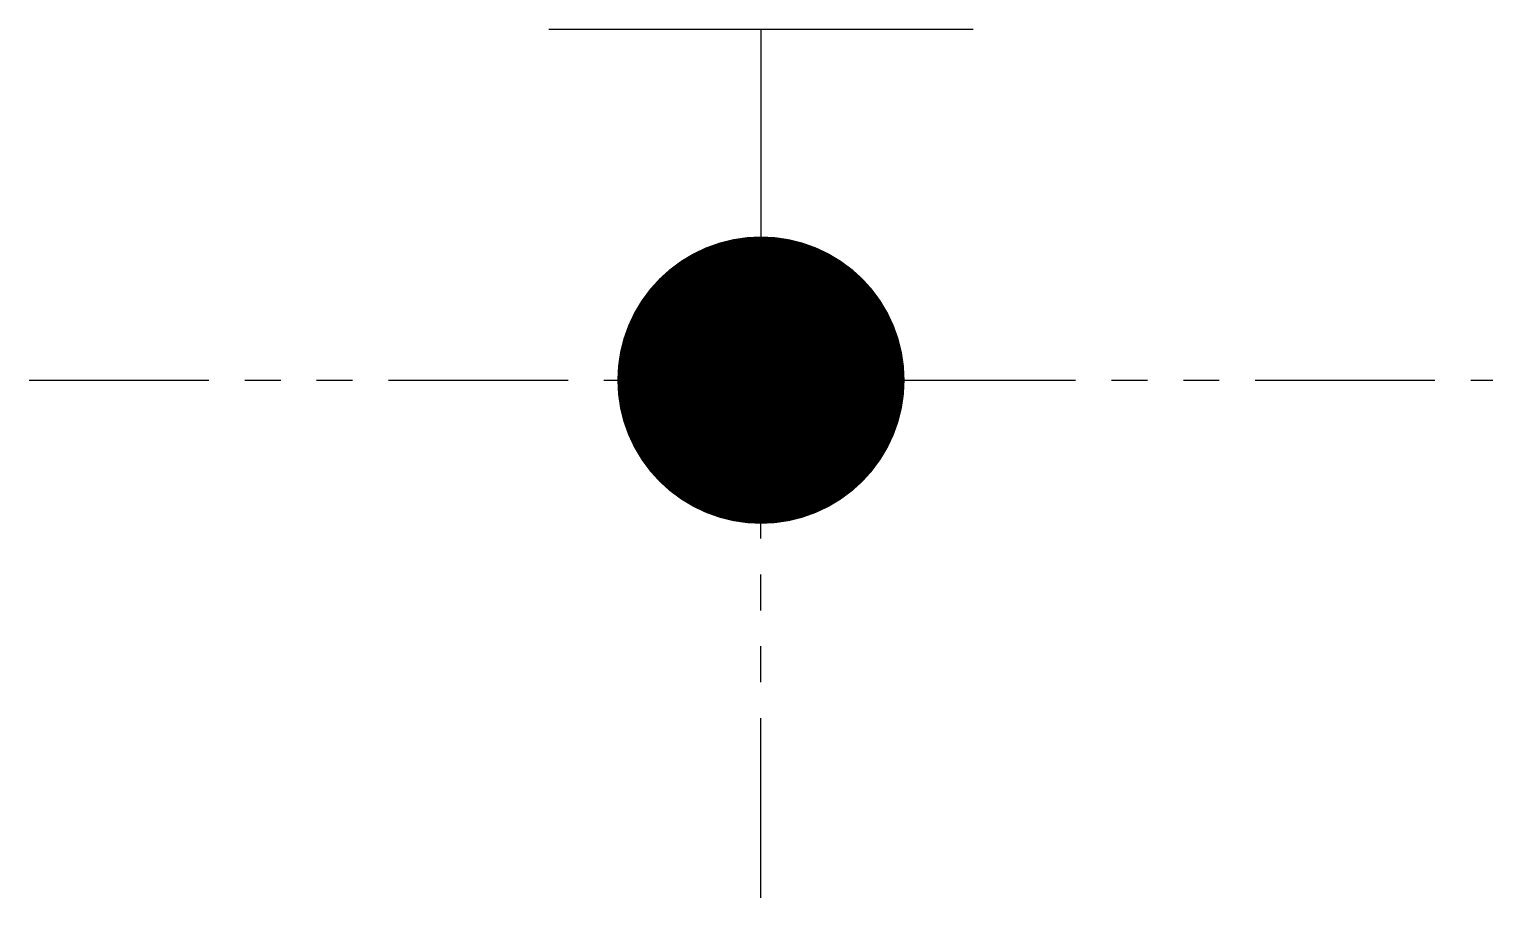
# Model space of a CAD drawing. Extents: x -20768.5 to -20743, y -11613.6 to -11598.5.
import ezdxf

# ---------------------------------------------------------------- set-up
doc = ezdxf.new("R2010")
doc.units = 0
doc.header["$MEASUREMENT"] = 0
doc.linetypes.add('PHANTOM2', pattern=[1.25, 0.625, -0.125, 0.125, -0.125, 0.125, -0.125])
doc.layers.get('0').update_dxf_attribs({"color": 3, "linetype": 'CONTINUOUS'})

msp = doc.modelspace()

# ---------------------------------------------------------------- linework, layer by layer
at = {"color": 2}
for p, q in [((-20759.454, -11598.451), (-20752.071, -11598.451)), ((-20755.763, -11598.451), (-20755.763, -11602.77))]:
    msp.add_line(p, q, dxfattribs=at)
at = {"color": 1, "linetype": 'PHANTOM2', "ltscale": 5}
for p, q in [((-20768.495, -11604.557), (-20758.236, -11604.557)), ((-20753.412, -11604.557), (-20743.03, -11604.557)), ((-20755.763, -11613.564), (-20755.763, -11606.93))]:
    msp.add_line(p, q, dxfattribs=at)
at = {"color": 7, "const_width": 2.5}
msp.add_lwpolyline([(-20757.013, -11604.557, 1), (-20754.513, -11604.557, 1)], format="xyb", close=True, dxfattribs=at)

doc.saveas('drawing.dxf')
